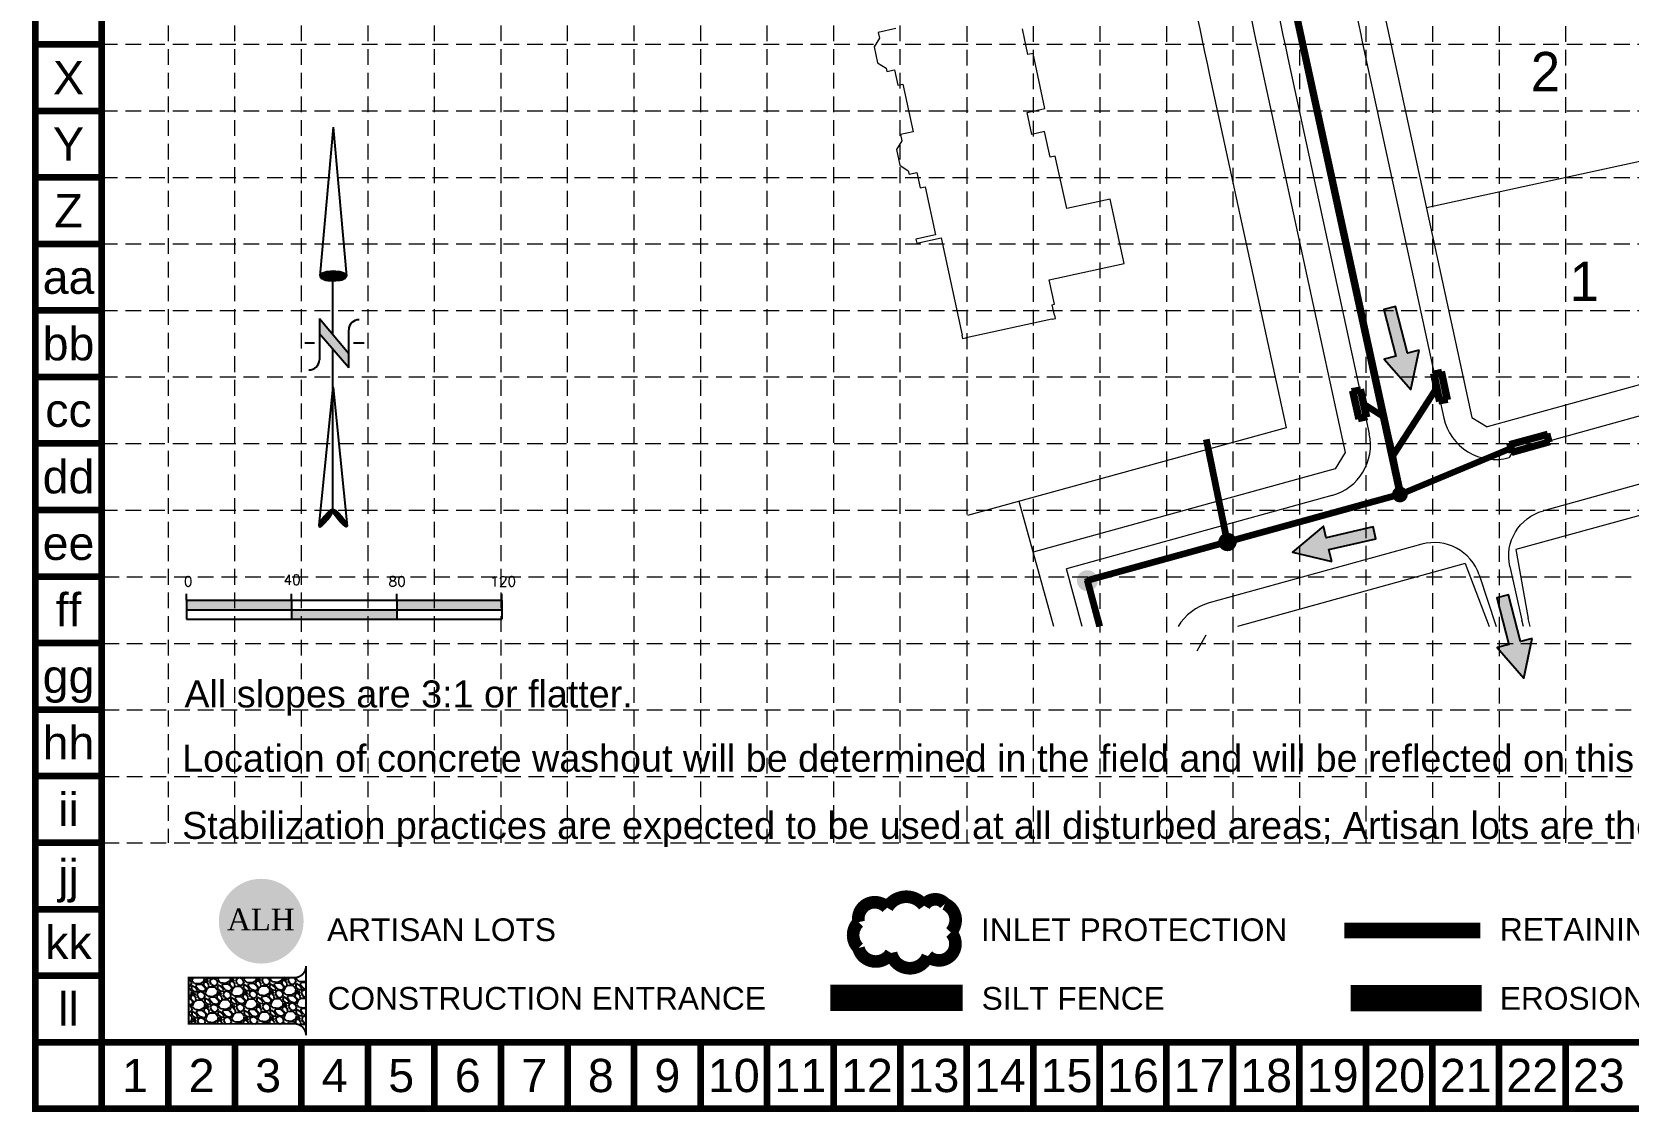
# Model space of a CAD drawing. Header units: inches. Extents: x 5588 to 7212, y 4374 to 5390.
# Drawn here: x 5588 to 6196, y 4374 to 4786 of the extents above; entities that cross this region are included whole.
import ezdxf
from ezdxf.enums import TextEntityAlignment as Align

# ---------------------------------------------------------------- set-up
doc = ezdxf.new("R2010")
doc.units = ezdxf.units.IN
doc.header["$MEASUREMENT"] = 0
doc.linetypes.add('HIDDEN', pattern=[0.375, 0.25, -0.125])
for name, color, linetype, lineweight in [('11', 1, 'Continuous', 0), ('12', 1, 'Continuous', 0), ('13', 1, 'Continuous', 0), ('3', 1, 'Continuous', 0), ('45', 1, 'Continuous', 0), ('RETAINING WALL', 20, 'Continuous', 0), ('STORM', 5, 'Continuous', 0)]:
    doc.layers.add(name, color=color, linetype=linetype, lineweight=lineweight)
for name, color, linetype in [('ARROWS', 252, 'Continuous'), ('BASE', 7, 'Continuous'), ('GRID', 254, 'HIDDEN'), ('LEGEND', 7, 'Continuous'), ('NARROW', 7, 'Continuous')]:
    doc.layers.add(name, color=color, linetype=linetype)
doc.styles.add('DRHorton', font='dutcheb.ttf')
doc.styles.add('L120', font='simplex.shx', dxfattribs={"height": 4.8})
doc.styles.add("L200'", font='ARIAL.TTF', dxfattribs={"height": 0.001968503937008})
doc.styles.get("Standard").update_dxf_attribs({"font": 'ARIAL.TTF'})
doc.styles.add('Style-ENGINEERING', font='ENGINEERING.shx')

# ---------------------------------------------------------------- blocks, each defined once
blk = doc.blocks.new('North Arrow')
at = {"layer": 'NARROW'}
for p, q in [((32.43254981860446, 3.058265073213988), (32.43254981860446, 4.631385762768332)), ((0, 0), (22.36344290151465, 2.002084736559482)), ((0, 0), (22.3340256442134, -2.022002755547874)), ((28.76667448424996, -2.091662794246076), (34.01874137947743, 2.319861484284047)), ((36.17825519122562, 2.333068732823449), (30.46489879658111, 2.333068732823449)), ((36.15693846157228, 2.319861484284047), (31.03953994826952, -2.091662794246076)), ((39.10239171702415, 0.006637234364461619), (59.96415737125062, 2.108618273159664)), ((21.65859055236069, -0.04755806894536363), (21.65587945617517, -0.04755806894536363)), ((31.2002493849468, -0.04755806894536363), (21.65859055236069, -0.04755806894536363)), ((28.76667448424996, -2.091662794246076), (34.95439482978327, -2.091662794246076)), ((57.4539157862273, -0.04755806894536363), (33.41071549255503, -0.04755806894536363)), ((59.8310793026576, -2.141789640390925), (39.04486644576536, -0.007715046158409677)), ((57.69334596529006, -0.02703537367779063), (57.76929195033517, -0.01344045038422337)), ((57.76514189648879, -0.05039075473177945), (57.69334596529006, -0.02703537367779063)), ((32.43254981860446, -4.261561808689294), (32.43254981860446, -2.800806882678444))]:
    blk.add_line(p, q, dxfattribs=at)
blk.add_lwpolyline([(22.36469003275943, -2.029144276148145), (22.58571216360451, -1.926685835660464, 0.09157658552841703), (22.86600292222374, -1.437143250313966, 0.04830551554414139), (23.03449076013294, -0.7510674610057322), (23.07365352004581, -0.007926344824227272), (23.0138871940153, 0.8191116749912908, 0.04830551554426889), (22.86600292222374, 1.421290560665511, 0.0915765855283463), (22.58571216360451, 1.91083314601201), (22.36469003275943, 2.01329158649969), (22.14366790191434, 1.91083314601201, 0.09157658552851158), (21.86337714329511, 1.421290560665511, 0.04830551554418233), (21.71549287155813, 0.8191116749912908), (21.65572654552761, -0.007926344824227272), (21.71549287155813, -0.8349643646397453, 0.04830551554422624), (21.86337714329511, -1.437143250313966, 0.09157658552816902), (22.14366790191434, -1.926685835660464)], format="xyb", close=True, dxfattribs=at)
for points in [[(57.45558378554506, -0.03134526075882604), (57.43996657389744, 0.0836624617477355, -0.06681784727068599), (57.67471216397553, 0.4712181194372533, -0.03073031192727785), (58.00862399094058, 0.8372912985578296), (58.52165351551321, 1.292257312707079), (59.07299621394941, 1.699951556056476, -0.03073031192742202), (59.50028108291463, 1.950818694931513, -0.06681784727061153), (59.92804734067704, 2.100220530974184), (60.03732810972451, 2.061125939999329)], [(60.03732810972451, 2.061125939999329), (60.05294532137214, 1.946118217492767, -0.06681784727066456), (59.81819973129404, 1.558562559803249, -0.03073031192683177), (59.43379851860755, 1.137137013811298), (58.97125837981093, 0.7375233665334235), (58.41991568137473, 0.3298291232385964, -0.03073031192764033), (57.99263081235495, 0.07896198436355917, -0.03669233332525137), (57.76236303227506, -0.01733721801429056)], [(57.45558378554506, -0.03527464659782709), (57.43996657389744, -0.150282369049819, 0.06681784727068599), (57.67471216397553, -0.5378380267393368, 0.03073031192727785), (58.00862399094058, -0.903911205859913), (58.52165351551321, -1.358877220063732), (59.07299621394941, -1.766571463358559, 0.03073031192742202), (59.50028108291463, -2.017438602233597, 0.06681784727061153), (59.92804734067704, -2.166840438276267), (60.03732810972451, -2.127745847301412)], [(60.03732810972451, -2.127745847301412), (60.05294532137214, -2.012738124794851, 0.06681784727066456), (59.81819973129404, -1.625182467105333, 0.03073031192683177), (59.43379851860755, -1.203756921113381), (58.97125837981093, -0.804143273835507), (58.41991568137473, -0.3964490305406798, 0.03073031192764033), (57.99263081235495, -0.1455818916656426, 0.03669233332525137), (57.76236303227506, -0.04928268934236257)]]:
    blk.add_lwpolyline(points, format="xyb", dxfattribs=at)
for centre, start, end in [((30.46491631666868, 3.862994872579293), 178.8769027564139, 270), ((34.95439482978327, -3.621588933947351), 358.8769027564139, 90)]:
    blk.add_arc(centre, 1.529926139739004, start, end, dxfattribs=at)
for points in [[(23.02743242273209, -0.7618279882990464), (21.67003612299595, -0.04525802260104683), (23.06525461068304, -0.04525802260104683), (21.71626324154204, 0.8195677980802429)], [(23.06525461068304, -0.04525802260104683), (21.71626324154204, 0.8195677980802429), (23.01902749208239, 0.7489697719211108), (21.85494459723486, 1.41965102062386)], [(23.01902749208239, 0.7489697719211108), (21.85494459723486, 1.41965102062386), (22.86773874044229, 1.437300527177285), (22.14491470462235, 1.910307302568981)], [(22.86773874044229, 1.437300527177285), (22.14491470462235, 1.910307302568981), (22.58617356370451, 1.910307302568981), (22.35503797086494, 2.002084736559482)], [(31.04573626156707, -2.092600781761575), (36.15173163068903, 2.358604768796795), (28.74698772917327, -2.064361571265181), (34.01267678058502, 2.358604768796795)], [(57.44388876337325, 0.08001449623407098), (57.69525844847522, -0.01106567331589758), (57.49810575425727, 0.2124947428819723), (57.77083364797363, -0.01106567331589758)], [(57.450460519849, -0.04004572727353661), (57.68868669199946, -0.016585683588346), (57.44388876337325, 0.08001449623407098), (57.69525844847522, -0.01106567331589758)], [(57.49810575425727, 0.2124947428819723), (57.77083364797363, -0.01106567331589758), (57.59996797960412, 0.3891350717640307), (57.940056377156, 0.06345446541672572)], [(57.59996797960412, 0.3891350717640307), (57.940056377156, 0.06345446541672572), (57.68211493557828, 0.4981552747267415), (58.06984856753843, 0.1324545938769006)], [(57.68211493557828, 0.4981552747267415), (58.06984856753843, 0.1324545938769006), (57.83819415180915, 0.663755583063903), (58.29493122679196, 0.2580348277115263)], [(57.83819415180915, 0.663755583063903), (58.29493122679196, 0.2580348277115263), (58.02877508955135, 0.8569559427633067), (58.51837094691291, 0.405695102581376)], [(58.02877508955135, 0.8569559427633067), (58.51837094691291, 0.405695102581376), (58.26042950528063, 1.069476338470849), (58.73031009321494, 0.5657754006460891)], [(58.26042950528063, 1.069476338470849), (58.73031009321494, 0.5657754006460891), (58.51837094691291, 1.297176762400341), (59.04904028220699, 0.8114158579883224)], [(58.51837094691291, 1.297176762400341), (59.04904028220699, 0.8114158579883224), (58.69580837170361, 1.422756996180397), (59.26097942850902, 0.9949561996836565)], [(59.26426530671961, 0.9963362022790534), (58.69416543257103, 1.419996991044172), (59.44663154890804, 1.149516487475921), (59.00303798687673, 1.64907741756906)], [(59.44663154890804, 1.149516487475921), (59.00303798687673, 1.64907741756906), (59.61749721722299, 1.335816834307479), (59.27576588053853, 1.822957741314895)], [(59.61749721722299, 1.335816834307479), (59.27576588053853, 1.822957741314895), (59.80972109409777, 1.551097235151246), (59.4926338442383, 1.954057985367399)], [(59.80972109409777, 1.551097235151246), (59.4926338442383, 1.954057985367399), (59.93129858887187, 1.730497569169529), (59.69471535579942, 2.039618144699489)], [(59.93129858887187, 1.730497569169529), (59.69471535579942, 2.039618144699489), (60.05287608364597, 1.941637962281675), (59.93129858887187, 2.103098262887215)], [(60.05287608364597, 1.941637962281675), (59.93129858887187, 2.103098262887215), (60.03644669248388, 2.064458190925507)], [(22.86773874044229, -1.439569039612252), (21.72466817219174, -0.8747848301754857), (23.02743242273209, -0.7618279882990464), (21.67003612299595, -0.04525802260104683)], [(22.5777686330548, -1.930225321557373), (21.86334952788457, -1.446628842222708), (22.86773874044229, -1.439569039612252), (21.72466817219174, -0.8747848301754857)], [(22.36344290151465, -2.014942952937417), (22.14491470462235, -1.930225321557373), (22.5777686330548, -1.930225321557373), (21.86334952788457, -1.446628842222708)], [(57.4373170068975, -0.1421659174229717), (57.68868669199946, -0.02210569386079442), (57.450460519849, -0.04004572727353661), (57.68868669199946, -0.016585683588346)], [(57.45703227632475, -0.1932260124704044), (57.69525844847522, -0.02762570418781252), (57.4373170068975, -0.1421659174229717), (57.68868669199946, -0.02210569386079442)], [(57.52603571929285, -0.3257062591183058), (57.76426189149788, -0.05108574781843345), (57.45703227632475, -0.1932260124704044), (57.69525844847522, -0.02762570418781252)], [(57.63446970111545, -0.4802665469105705), (57.90062583830149, -0.1021458429204358), (57.52603571929285, -0.3257062591183058), (57.76426189149788, -0.05108574781843345)], [(57.78397716092513, -0.6624268860650773), (58.09120677609826, -0.2001260253382497), (57.63446970111545, -0.4802665469105705), (57.90062583830149, -0.1021458429204358)], [(57.97455809866733, -0.8735672791772231), (58.33600470472447, -0.3477863002626691), (57.78397716092513, -0.6624268860650773), (58.09120677609826, -0.2001260253382497)], [(58.24071423585337, -1.113687726247008), (58.61366141578401, -0.5423666625029), (57.97455809866733, -0.8735672791772231), (58.33600470472447, -0.3477863002626691)], [(58.61366141578401, -1.433848322321865), (58.92746278743289, -0.771447089027788), (58.24071423585337, -1.113687726247008), (58.61366141578401, -0.5423666625029)], [(58.91431927448139, -1.64498871543401), (59.20019068109468, -1.004667523229728), (58.61366141578401, -1.433848322321865), (58.92746278743289, -0.771447089027788)], [(59.11804372517508, -1.794028992899257), (59.56985198281473, -1.35518817585762), (58.91760515269198, -1.651888728247286), (59.20019068109468, -1.011567536097573)], [(59.34805520177179, -1.927889242142555), (59.81300697236293, -1.62152867174882), (59.11804372517508, -1.794028992899257), (59.56985198281473, -1.35518817585762)], [(59.53699320043597, -1.324828119304584), (59.41377276652929, -1.18406785724801), (59.20840537670301, -1.014327541233797)], [(59.58299549571166, -2.052089473381784), (59.92801271066128, -1.787128980031412), (59.34805520177179, -1.927889242142555), (59.81300697236293, -1.62152867174882)], [(59.78343406819477, -2.12522960951901), (60.04630432717022, -2.007929391147627), (59.58299549571166, -2.052089473381784), (59.92801271066128, -1.787128980031412)], [(59.92308389326354, -2.166629686616943), (60.03808963156189, -2.132129622386856), (59.78343406819477, -2.12522960951901), (60.04630432717022, -2.007929391147627)]]:
    blk.add_solid(points, dxfattribs=at)
blk = doc.blocks.new('A$C79A4197D')
h = blk.add_hatch(color=23)
edge = h.paths.add_edge_path()
edge.add_ellipse((17.93633328570286, 17.8598191968631), major_axis=(12.68290262399953, 12.68290262399953), ratio=0.9999999999992027, start_angle=314.9999999999771, end_angle=494.9999999999771)
edge.add_ellipse((17.93633328570286, 17.8598191968631), major_axis=(12.68290262399953, 12.68290262399953), ratio=0.9999999999992027, start_angle=134.9999999999771, end_angle=314.9999999999771)
h.paths.add_polyline_path([(1.776969995873515, 10.47269766835961), (33.81210945133353, 10.47269766835961), (33.81210945133353, 26.37641528795939), (1.776969995873515, 26.37641528795939)], flags=24)
at = {"layer": 'BASE', "color": 176, "style": 'DRHorton'}
blk.add_text('ALH', height=9.200759609229863, dxfattribs=at).set_placement((17.77199153479887, 13.97663220355753), align=Align.CENTER)
blk = doc.blocks.new('scale')
h = blk.add_hatch(color=7)
h.paths.add_polyline_path([(1.562058031759079, -6.672398720455021), (1.56205803175817, -3.068643953940409), (-38.43794196824183, -3.068643953940409), (-38.43794196824183, -6.67239872045684)])
h.paths.add_polyline_path([(1.562058031759079, -6.672398720453202), (1.56205803175817, -10.27615348697145), (41.56205803175817, -10.27615348697145), (41.56205803175726, -6.672398720458659)])
h.paths.add_polyline_path([(41.56205803175817, -3.068643953940409), (41.56205803175726, -6.672398720458659), (81.56205803175908, -6.672398720453202), (81.56205803175817, -3.068643953940409)])
at = {"color": 7}
for p, q in [((-38.43794196824183, -3.068643953940409), (-38.43794196824183, -0.6686439539407729)), ((-38.43794196824183, -3.068643953940409), (1.56205803175817, -3.068643953940409)), ((-38.43794196824183, -3.068643953940409), (-38.43794196824183, -10.27615348697145)), ((1.56205803175817, -3.068643953940409), (1.56205803175817, -0.6686439539407729)), ((1.56205803175817, -3.068643953940409), (81.56205803175817, -3.068643953940409)), ((1.56205803175817, -3.068643953940409), (1.56205803175817, -10.27615348697145)), ((41.56205803175817, -3.068643953940409), (41.56205803175817, -0.6686439539407729)), ((41.56205803175817, -3.068643953940409), (41.56205803175817, -10.27615348697145)), ((81.56205803175817, -3.068643953940409), (81.56205803175817, -0.6686439539407729)), ((81.56205803175817, -3.068643953940409), (81.56205803175817, -10.27615348697145)), ((-38.43794196824183, -6.672398720453202), (81.56205803175817, -6.672398720455021)), ((-38.43794196824183, -10.27615348697145), (1.56205803175817, -10.27615348697145)), ((1.56205803175817, -10.27615348697145), (81.56205803175817, -10.27615348697145))]:
    blk.add_line(p, q, dxfattribs=at)
at = {"color": 7, "style": 'L120'}
for s, p in [('40', (-1.584930042246015, 2.778773312977137)), ('0', (-39.49903400767744, 2.193389065856536)), ('80', (38.45060770427972, 2.193389065856536)), ('120', (77.16673778895802, 2.193409994861213))]:
    blk.add_text(s, height=3.84, dxfattribs=at).set_placement(p)
blk = doc.blocks.new('arrow')
blk.add_lwpolyline([(-67.00679329302966, -25.35842018353742), (-59.3270347441985, -25.41938721699262), (-59.57091179542658, -56.1384215279777), (-51.89114823905948, -56.19938584448118), (-51.64727869913713, -25.48035696739953), (-43.96752265407486, -25.54132400085473), (-55.30425519266737, -2.410587189246144), (-67.00678578172392, -25.35840795725562)], close=True)
at = {"color": 254}
for points in [[(-43.96751955730906, -25.54132267721434), (-67.00679354271597, -25.35841771446121), (-55.30425158724847, -2.410596210431322), (-67.00679354271597, -25.35841771446121)], [(-59.57090883123692, -56.13841801592571), (-51.89115083610795, -56.19938633684342), (-59.32703554756517, -25.41938603537892), (-51.64727755243712, -25.48035435629663)]]:
    blk.add_solid(points, dxfattribs=at)

msp = doc.modelspace()

# ---------------------------------------------------------------- hatches: boundary and pattern name
at = {"layer": '45', "linetype": 'Continuous', "lineweight": 80}
h = msp.add_hatch(color=5, dxfattribs=at)
edge = h.paths.add_edge_path()
edge.add_arc((6108.740398493408, 4609.286124289575), 3.000004602320224, -45.00000000000001, 315)
h = msp.add_hatch(color=5, dxfattribs=at)
edge = h.paths.add_edge_path()
edge.add_arc((6043.06438284302, 4591.173299325122), 3.499994630634642, 90, 450)
h = msp.add_hatch(color=5, dxfattribs=at)
edge = h.paths.add_edge_path()
edge.add_arc((5989.688417376414, 4576.451140425242), 4, -90.00000000000001, 270)
at = {"layer": 'LEGEND'}
h = msp.add_hatch(dxfattribs=at)
h.set_pattern_fill('GRAVEL', color=4, scale=7.026677567107887, angle=-43.93425516442545, style=0)
h.set_pattern_definition([(184.0785448355745, (-4174.252809417485, 157.1380379524953), (-84.35936429897649, -6.538815449958518), [0.9453410931684261, -93.58893686393581]), (141.0354448355745, (-4175.195758121348, 157.0708016600829), (65.59729747842903, -53.44392956916077), [1.622234996563065, -160.6012154730005]), (88.57614483557452, (-4176.457103147708, 158.0909258967577), (-3.027134494952524, -104.4152019095248), [1.14385878779436, -113.2421605251929]), (223.3394448355745, (-4179.649402370216, 158.727265810513), (102.5668925554657, 96.32801249536617), [1.477274638353628, -146.2501610902989]), (248.8994448355745, (-4180.723824855317, 157.7133842302273), (33.20314707187801, 85.09871363956695), [1.448584713847127, -143.4100834178374]), (313.3394448355745, (-4181.245325615851, 156.3619256270595), (-96.32801249536614, 102.5668925554657), [1.477274638353629, -146.250161090299]), (353.7599448355745, (-4180.231444035555, 155.2875031419471), (-114.5355265443708, 12.77780408673237), [1.95362013730544, -193.4082390063321]), (28.32104483557454, (-4178.289400087408, 155.0751572438949), (142.6786204868737, 77.19622948030755), [1.844418541235016, -182.5974988223646]), (77.49534483557453, (-4176.665752461759, 155.9501718749534), (22.89798674072444, 104.7848766979249), [1.4822776327814, -146.7456472589424]), (131.3021448355745, (-4176.344810066874, 157.3972889309462), (50.78653968436743, -58.68883786372372), [1.692248811841726, -82.92015664685675]), (178.4631448355746, (-4177.461743267999, 158.6685731977004), (-114.3507055470873, 2.842291945367961), [2.188444674920619, -216.6561844307253]), (94.87984483557395, (-4174.688590965587, 153.8500802771841), (-6.169169651835204, 64.48836010989676), [0.7469428520611338, -73.94765855454273]), (127.5349448355745, (-4174.752130674009, 154.5943189073869), (56.03144201304188, -73.49974868439926), [1.421054191139198, -140.6847022033038]), (181.0657448355745, (-4175.617903845065, 155.7211913489018), (-4.87533875001176, -5.06016800732181), [0.9937197682179558, -8.94349899399431]), (159.2643448355745, (-4175.387075027002, 156.6696849287646), (35.05151178822423, -14.256345304652), [0.5351377101558025, -52.97844358513012]), (247.8671448355745, (-4175.887546795144, 156.8591535424093), (9.565847066473857, 20.05583751085999), [0.756794254010221, -37.08302384666434]), (347.0295448355745, (-4176.172673861616, 156.1581234086043), (24.93117590761006, -4.505656631971613), [1.229169680136616, -39.74304993314627]), (117.6308448355745, (-4174.974868543679, 155.8822378021605), (5.245005625513975, -14.8108349629745), [0.8888114721410393, -21.33149641141765]), (332.4552448355745, (-4178.822443331193, 159.6868491423875), (65.22765172085182, -33.57292069659591), [1.245127264891518, -123.2679154247508]), (26.4119448355745, (-4177.718448174071, 159.1110501334351), (-73.86936178332631, -36.16051586785812), [1.044592913803826, -103.4144806395742]), (249.2643448355745, (-4173.99980109541, 156.8942710904366), (14.256345304652, 35.05151178822423), [1.070268393634037, -52.44331290165184]), (299.6762448355745, (-4174.378738322708, 155.8933275541485), (-35.97569935698115, 63.93384556627863), [1.245127264891517, -123.2679154247508]), (295.5097448355746, (-4181.845152420827, 156.5495459486701), (-15.55018657709214, 34.49700782362923), [1.200718662667396, -58.83524257741264]), (250.8408448355745, (-4181.328046024668, 155.4658820035793), (28.32793365382746, 80.03849629777503), [1.006065640703373, -99.60064598986278]), (22.86714483557454, (-4178.824536672337, 151.7853512765678), (34.49702448260791, 15.55014990062299), [1.070268393634038, -52.44331290165191]), (333.4197448355745, (-4177.838379472065, 152.2012543438732), (-85.28349611796212, 43.13875603489634), [1.177888987251862, -116.6106935374438]), (25.50974483557454, (-4181.304018228655, 154.1742665248094), (-34.49700782362923, -15.55018657709212), [0.6003593313336981, -59.43560190874636]), (57.37564483557452, (-4179.12814665883, 152.0778715110609), (14.44119817295238, 25.1159952695813), [0.3582902891468311, -35.47087213241005]), (122.0295448355745, (-4178.93498146118, 152.3796332055299), (10.30517431685008, -19.68617099729856), [1.448584713847124, -27.5231446964832]), (142.0747448355744, (-4179.703247887397, 153.6077089758592), (55.47699706796674, -43.69320821121741), [1.342446749195962, -132.9020384501059]), (259.7558448355745, (-4176.611454213336, 155.7027084288993), (4.690499132385675, 14.99567439268204), [1.013401492083433, -24.32164283667997]), (309.2229448355745, (-4176.791681366982, 154.7054614766066), (76.2721128187442, -93.00110336308549), [1.769275251332349, -175.1579477347673]), (17.01114483557456, (-4175.672899873858, 153.3348221730284), (-54.36802846778053, -15.91981793821617), [0.7234386155991575, -71.6206337446436]), (46.06574483557452, (-4174.981111200066, 153.5464702906766), (-0.1848292001148477, 9.935503682802365), [0.4216006540264731, -6.605076913081414]), (76.3221448355745, (-4179.658191098993, 153.8570207139501), (-13.88673277032134, -54.92250155405775), [0.9761741543328968, -96.64155045276975]), (4.078544835574532, (-4179.427362280931, 154.8055142938092), (84.35936429897649, 6.538815449958532), [1.890682186336852, -92.64359577076735]), (316.0657448355745, (-4177.541464873197, 154.9399868786613), (9.935503682802365, 0.184829200114849), [1.826936167448051, -5.199741399659835]), (281.3705448355745, (-4176.22582159842, 153.6723991959043), (-16.47423270002461, 84.17455308025687), [1.111016096845697, -109.9905092675931]), (210.1203448355745, (-4176.006780312757, 152.5831903748049), (-24.56151546412685, -15.36532970508911), [1.023098307126043, -50.13188731595178]), (163.7117448355745, (-4176.891734184203, 152.0697805626642), (-144.8965511890829, 42.02968369961199), [1.665779317446421, -164.9124264676206]), (131.4918448355745, (-4178.490656233451, 152.536983074765), (-60.90685466886345, 68.43952699389723), [1.762283707153091, -174.4658972878617])])
edge = h.paths.add_edge_path()
edge.add_line((5692.021953456864, 4403.250423927624), (5692.021953456864, 4429.603278803954))
edge.add_arc((5687.629811860146, 4429.603278803947), 4.392141596717321, -89.96094406197471, 9.248424248653464e-11, ccw=False)
edge.add_line((5687.632805783926, 4425.211138227641), (5647.381520173008, 4425.207492402194))
edge.add_line((5647.381520173007, 4425.207492402194), (5647.381520173007, 4407.625756541209))
edge.add_line((5647.381520173007, 4407.625756541209), (5687.626817936388, 4407.642564503913))
edge.add_arc((5687.629811860163, 4403.250423927622), 4.39214159670111, 2.580691216280684e-11, 90.03905593795992, ccw=False)

# ---------------------------------------------------------------- linework, layer by layer
at = {"layer": '12', "color": 7, "linetype": 'Continuous', "lineweight": 0}
for p, q in [((6104.677370957668, 4783.892518671652), (6136.150704280868, 4638.622518671634)), ((6055.810704280842, 4773.305851994854), (6087.87403763451, 4625.305851994854)), ((6036.264037634524, 4769.072518671704), (6065.380704280849, 4634.67251867168)), ((6226.34070428087, 4741.835851994766), (6118.834037634531, 4718.545851994845)), ((6204.560704280842, 4652.312518671694), (6142.027370957703, 4635.065851994747)), ((6065.380704280849, 4634.67251867168), (5944.080704280861, 4601.215851994771)), ((6136.150704280868, 4638.622518671634), (6142.027370957703, 4635.065851994747)), ((6087.87403763451, 4625.305851994854), (6084.114037634501, 4619.092518671722)), ((6084.114037634501, 4619.092518671722), (5969.047370957664, 4587.355851994785)), ((5976.864230891444, 4559.016536770579), (5963.730704280884, 4606.635851994813)), ((6217.324037634522, 4606.039185317889), (6152.919111549725, 4588.277705322443)), ((6152.919111549725, 4588.277705322443), (6157.555371021723, 4562.067038304712)), ((6133.63909666821, 4582.95971450962), (6046.833532878883, 4559.016536770579)), ((6133.63909666821, 4582.95971450962), (6142.73862359817, 4559.016536770579)), ((6158.396689889183, 4559.016536770579), (6157.555371021723, 4562.067038304712)), ((6034.830704280861, 4555.705851994761), (6031.337370957701, 4549.555851994854))]:
    msp.add_line(p, q, dxfattribs=at)
for radius, start in [(4518, 190.4028222206568), (4538, 190.4028222206568), (4468, 190.9969388857184)]:
    msp.add_arc((10471.38082117924, 5729.901824803631), radius, start, 192.2237500031146, dxfattribs=at)
at = {"layer": '13', "color": 7, "linetype": 'Continuous', "lineweight": 0}
for p, q in [((6094.415271558903, 4781.669385427916), (6125.456153740221, 4638.392859718021)), ((6066.072803710167, 4775.52898520809), (6097.080947818513, 4632.403569973264)), ((6151.71651519956, 4625.807259932816), (6150.320259952265, 4623.347489357534)), ((6138.941274808823, 4578.610867267315), (6145.41468972566, 4559.016536770579)), ((6150.596063543098, 4581.825158947221), (6155.144942340603, 4561.40229441943)), ((6155.802959671231, 4559.016536770579), (6155.144942340603, 4561.40229441943))]:
    msp.add_line(p, q, dxfattribs=at)
at = {"layer": '13', "color": 7, "linetype": 'Continuous', "lineweight": 0, "flags": 128}
for points in [[(6207.620552237657, 4641.225932685732), (6151.71651519956, 4625.807259932816)], [(6214.267523031436, 4617.125771303851), (6163.379703162051, 4603.090601685763)], [(6082.851994878076, 4608.888682098318), (5981.694040869466, 4580.988704346194)], [(6117.064032362354, 4590.316458540227), (6036.109064277191, 4567.988586941575)], [(5987.754086900723, 4559.016536770579), (5981.694040869466, 4580.988704346194)]]:
    msp.add_lwpolyline(points, dxfattribs=at)
at = {"layer": '13', "color": 7, "linetype": 'Continuous', "lineweight": 0}
for centre, radius, start, end in [((10471.38082117924, 5729.901824803631), 4507.5, 190.4028222206568, 192.2237500031146), ((10471.38082117924, 5729.901824803631), 4478.5, 191.0170822235317, 192.2237500031146), ((6145.002683311921, 4642.627618472049), 20, 192.2242193002859, 285.4191796721788), ((6077.534418232784, 4628.168811220051), 20, 285.4191796786641, 12.22421931330837), ((6121.849851339286, 4572.964342337408), 18, 18.28210015577628, 105.4191796721787), ((6041.426640933716, 4548.708457821006), 20, 105.4191796786641, 148.9755407811599)]:
    msp.add_arc(centre, radius, start, end, dxfattribs=at)
at = {"layer": '13', "color": 7, "linetype": 'Continuous', "lineweight": 0, "extrusion": (0, 0, -1)}
msp.add_arc((-6168.165522140962, 4585.738485483294), 18, 347.4432191211052, 74.58082032133593, dxfattribs=at)
at = {"layer": '3', "color": 7, "linetype": 'Continuous', "lineweight": 0, "flags": 128}
msp.add_lwpolyline([(5916.727370957715, 4786.752352010067), (5910.050704280891, 4785.305685333166), (5910.537370957712, 4783.062352010006), (5908.464037634536, 4779.839018656364), (5909.774037634534, 4773.782352010095), (5912.994037634506, 4771.709018656359), (5913.277370957703, 4770.40235201009), (5916.210704280866, 4771.035685333148), (5917.480704280884, 4765.172352010109), (5919.437370957678, 4765.595685333204), (5923.370704280898, 4747.432352010002), (5918.484037634496, 4746.375685333232), (5919.004037634515, 4743.969018656368), (5916.930704280896, 4740.749018656396), (5918.244037634506, 4734.689018656457), (5921.464037634536, 4732.615685333222), (5921.747370957675, 4731.309018656452), (5924.680704280896, 4731.942352010011), (5925.950704280856, 4726.079018656471), (5927.904037634538, 4726.502352010067), (5931.87403763451, 4708.175685333162), (5924.34070428087, 4706.545685333157), (5924.677370957668, 4704.999018656396), (5934.000704280845, 4707.019018656415), (5942.020704280863, 4670.002352010067), (5941.897370957699, 4669.975685333208), (5942.180704280896, 4668.672352010109), (5943.484037634496, 4668.95568533319), (5943.457370957696, 4669.079018656471), (5976.197370957687, 4676.169018656438), (5976.224037634487, 4676.049018656443), (5977.527370957703, 4676.329018656471), (5977.244037634506, 4677.632352010071), (5977.12403763451, 4677.605685333213), (5976.260704280854, 4681.585685333194), (5977.117370957671, 4681.772352010085), (5975.110704280889, 4691.025685333138), (6003.740704280894, 4697.229018656378), (5998.420704280887, 4721.785685333148), (5981.804037634503, 4718.185685333171), (5977.474037634487, 4738.179018656448), (5975.517370957694, 4737.75568533312), (5973.400704280868, 4747.529018656424), (5968.514037634524, 4746.469018656368), (5966.697370957687, 4754.859018656382), (5973.537370957712, 4756.342352010034), (5969.004037634515, 4777.272352010085), (5967.050704280891, 4776.849018656373), (5964.930704280896, 4786.622352010062)], dxfattribs=at)
at = {"layer": '45', "color": 5, "linetype": 'Continuous', "lineweight": 80}
for p, q in [((6121.263274160376, 4655.393760665394), (6124.683340183912, 4656.13497768152)), ((6121.263274160376, 4655.393760665394), (6123.590450985577, 4644.644274011561)), ((6121.856617201514, 4655.012086937045), (6124.299796124442, 4655.540409128372)), ((6121.856617201514, 4655.012086937045), (6123.974111183592, 4645.237849329556)), ((6124.299796124442, 4655.540409128372), (6126.418283341382, 4645.766287659601)), ((6124.683340183912, 4656.13497768152), (6127.0106331476, 4645.384497792534)), ((6090.476499980245, 4648.724832762688), (6093.896598612935, 4649.465903122168)), ((6090.476499980245, 4648.724832762688), (6092.803215853915, 4637.975243724141)), ((6091.069826772366, 4648.343133473493), (6093.513028939591, 4648.871350898132)), ((6091.069826772366, 4648.343133473493), (6093.186901623138, 4638.568802707902)), ((6093.513028939591, 4648.871350898132), (6095.631097030464, 4639.097136228535)), ((6093.896598612935, 4649.465903122168), (6096.223430582426, 4638.715320843346)), ((6123.590450985577, 4644.644274011561), (6127.0106331476, 4645.384497792534)), ((6123.974111183592, 4645.237849329556), (6126.418283341382, 4645.766287659601)), ((6093.186901623138, 4638.568802707902), (6095.631097030464, 4639.097136228535)), ((6092.803215853915, 4637.975243724141), (6096.223430582426, 4638.715320843346)), ((6150.437260276567, 4628.566249920013), (6164.896628521952, 4632.552131791673)), ((6151.365841627923, 4625.192562201483), (6150.437260276567, 4628.566249920013)), ((6151.052349149237, 4628.21737176001), (6164.548716894396, 4631.937299464088)), ((6151.717165943746, 4625.806231100186), (6151.052349149237, 4628.21737176001)), ((6151.365841627923, 4625.192562201483), (6165.825209873425, 4629.178444072911)), ((6151.717165943746, 4625.806231100186), (6165.210830987768, 4629.528545310911)), ((6165.210830987768, 4629.528545310911), (6164.548716894396, 4631.937299464088)), ((6165.825209873425, 4629.178444072911), (6164.896628521952, 4632.552131791673))]:
    msp.add_line(p, q, dxfattribs=at)
at = {"layer": 'BASE', "const_width": 2.534400000010635}
for points in [[(5588.921527968395, 4375.269042714413), (7210.937527975201, 4375.269042714413), (7210.937527975201, 5389.029042718666), (5588.921527968395, 5389.029042718666)], [(5614.265527968501, 4400.613042714518), (7185.593527975095, 4400.613042714518), (7185.593527975095, 5363.68504271856), (5614.265527968501, 5363.68504271856)]]:
    msp.add_lwpolyline(points, close=True, dxfattribs=at)
for points in [[(5614.265527968501, 4780.773042716113), (5588.921527968395, 4780.773042716113)], [(5614.265527968501, 4755.429042716008), (5588.921527968395, 4755.429042716008)], [(5614.265527968501, 4730.085042715901), (5588.921527968395, 4730.085042715901)], [(5614.265527968501, 4704.741042715795), (5588.921527968395, 4704.741042715795)], [(5614.265527968501, 4679.397042715688), (5588.921527968395, 4679.397042715688)], [(5614.265527968501, 4654.053042715582), (5588.921527968395, 4654.053042715582)], [(5614.265527968501, 4628.709042715475), (5588.921527968395, 4628.709042715475)], [(5614.265527968501, 4603.365042715369), (5588.921527968395, 4603.365042715369)], [(5614.265527968501, 4578.021042715263), (5588.921527968395, 4578.021042715263)], [(5614.265527968501, 4552.677042715157), (5588.921527968395, 4552.677042715157)], [(5614.265527968501, 4527.33304271505), (5588.921527968395, 4527.33304271505)], [(5614.265527968501, 4501.989042714944), (5588.921527968395, 4501.989042714944)], [(5614.265527968501, 4476.645042714837), (5588.921527968395, 4476.645042714837)], [(5614.265527968501, 4451.301042714731), (5588.921527968395, 4451.301042714731)], [(5614.265527968501, 4425.957042714625), (5588.921527968395, 4425.957042714625)], [(5614.265527968501, 4400.613042714518), (5588.921527968395, 4400.613042714518)], [(5614.265527968501, 4375.269042714413), (5614.265527968501, 4400.613042714518)], [(5639.609527968608, 4375.269042714413), (5639.609527968608, 4400.613042714518)], [(5664.953527968714, 4375.269042714413), (5664.953527968714, 4400.613042714518)], [(5690.29752796882, 4375.269042714413), (5690.29752796882, 4400.613042714518)], [(5715.641527968926, 4375.269042714413), (5715.641527968926, 4400.613042714518)], [(5740.985527969033, 4375.269042714413), (5740.985527969033, 4400.613042714518)], [(5766.329527969139, 4375.269042714413), (5766.329527969139, 4400.613042714518)], [(5791.673527969246, 4375.269042714413), (5791.673527969246, 4400.613042714518)], [(5817.017527969352, 4375.269042714413), (5817.017527969352, 4400.613042714518)], [(5842.361527969459, 4375.269042714413), (5842.361527969459, 4400.613042714518)], [(5867.705527969565, 4375.269042714413), (5867.705527969565, 4400.613042714518)], [(5893.049527969672, 4375.269042714413), (5893.049527969672, 4400.613042714518)], [(5918.393527969777, 4375.269042714413), (5918.393527969777, 4400.613042714518)], [(5943.737527969884, 4375.269042714413), (5943.737527969884, 4400.613042714518)], [(5969.08152796999, 4375.269042714413), (5969.08152796999, 4400.613042714518)], [(5994.425527970096, 4375.269042714413), (5994.425527970096, 4400.613042714518)], [(6019.769527970203, 4375.269042714413), (6019.769527970203, 4400.613042714518)], [(6045.113527970309, 4375.269042714413), (6045.113527970309, 4400.613042714518)], [(6070.457527970416, 4375.269042714413), (6070.457527970416, 4400.613042714518)], [(6095.801527970521, 4375.269042714413), (6095.801527970521, 4400.613042714518)], [(6121.145527970628, 4375.269042714413), (6121.145527970628, 4400.613042714518)], [(6146.489527970734, 4375.269042714413), (6146.489527970734, 4400.613042714518)], [(6171.833527970841, 4375.269042714413), (6171.833527970841, 4400.613042714518)]]:
    msp.add_lwpolyline(points, dxfattribs=at)
at = {"layer": 'GRID', "color": 252, "linetype": 'HIDDEN', "lineweight": 0, "ltscale": 24}
for p, q in [((5639.524792474348, 5363.925658643831), (5639.524792474348, 4476.53310731484)), ((5664.868792474454, 5363.925658643831), (5664.868792474454, 4476.53310731484)), ((5690.212792474561, 5363.925658643831), (5690.212792474561, 4476.53310731484)), ((5715.556792474667, 5363.925658643831), (5715.556792474667, 4476.53310731484)), ((5740.900792474774, 5363.925658643831), (5740.900792474774, 4476.53310731484)), ((5766.24479247488, 5363.925658643831), (5766.24479247488, 4476.53310731484)), ((5791.588792474987, 5363.925658643831), (5791.588792474987, 4476.53310731484)), ((5816.932792475093, 5363.925658643831), (5816.932792475093, 4476.53310731484)), ((5842.2767924752, 5363.925658643831), (5842.2767924752, 4476.53310731484)), ((5867.620792475305, 5363.925658643831), (5867.620792475305, 4476.53310731484)), ((5892.964792475412, 5363.925658643831), (5892.964792475412, 4476.53310731484)), ((5918.308792475518, 5363.925658643831), (5918.308792475518, 4476.53310731484)), ((5943.737527969884, 5363.68504271856), (5943.737527969884, 4476.53310731484)), ((5969.08152796999, 5363.68504271856), (5969.08152796999, 4476.53310731484)), ((5994.425527970096, 5363.68504271856), (5994.425527970096, 4476.53310731484)), ((6019.769527970203, 5363.68504271856), (6019.769527970203, 4476.53310731484)), ((6045.113527970309, 5363.68504271856), (6045.113527970309, 4476.53310731484)), ((6070.457527970416, 5363.68504271856), (6070.457527970416, 4476.53310731484)), ((6095.801527970521, 5363.68504271856), (6095.801527970521, 4476.53310731484)), ((6121.145527970628, 5363.68504271856), (6121.145527970628, 4476.53310731484)), ((6146.489527970734, 5363.68504271856), (6146.489527970734, 4476.53310731484)), ((6171.833527970841, 5363.68504271856), (6171.833527970841, 4476.53310731484)), ((5614.265527968501, 4780.773042716113), (7185.593527975095, 4780.773042716113)), ((5614.265527968501, 4755.429042716008), (7185.593527975095, 4755.429042716008)), ((5614.265527968501, 4730.085042715901), (7185.593527975095, 4730.085042715901)), ((5614.265527968501, 4704.741042715795), (7185.593527975095, 4704.741042715795)), ((5614.265527968501, 4679.397042715688), (7185.593527975095, 4679.397042715688)), ((5614.265527968501, 4654.053042715582), (7185.593527975095, 4654.053042715582)), ((5614.265527968501, 4628.709042715475), (7185.593527975095, 4628.709042715475)), ((5614.265527968501, 4603.365042715369), (7185.593527975095, 4603.365042715369)), ((5614.833766922909, 4577.909107315266), (7186.161766929504, 4577.909107315266)), ((5614.833766922909, 4552.565107315159), (7186.161766929504, 4552.565107315159)), ((5614.833766922909, 4527.221107315053), (7186.161766929504, 4527.221107315053)), ((5614.833766922909, 4501.877107314946), (7186.161766929504, 4501.877107314946)), ((5614.833766922909, 4476.53310731484), (7186.161766929504, 4476.53310731484))]:
    msp.add_line(p, q, dxfattribs=at)
at = {"layer": 'LEGEND', "color": 170, "ltscale": 100, "const_width": 4.805717549296325}
msp.add_lwpolyline([(5913.419685730265, 4451.842840080379, 0.5205670505517462), (5913.419685730265, 4451.842840080379, 0.7651954600696135), (5902.549067229578, 4446.370447207394, 0.4178788784126488), (5902.481728027443, 4436.524325904814, 0.6649002420699669), (5914.904323649057, 4434.627948540815, 0.744833174426672), (5928.915313613058, 4433.451595865717, 0.9756416855879776), (5937.643496128964, 4442.467706856934, 0.5205670505517462), (5935.470164475265, 4453.329310970884, 0.5205670505517462), (5927.501278563416, 4452.605203169266, 0.5402640007904789), (5913.419685730265, 4451.842840080379)], format="xyb", close=True, dxfattribs=at)
at = {"layer": 'LEGEND', "color": 4, "const_width": 0.7026677567107888}
msp.add_lwpolyline([(5692.021953456864, 4403.250423927624), (5692.021953456864, 4429.603278803954, -0.4140139244211871), (5687.632805783926, 4425.211138227641), (5647.381520173007, 4425.207492402194), (5647.381520173007, 4407.625756541209), (5687.626817936389, 4407.642564503912, -0.4144132285109485)], format="xyb", close=True, dxfattribs=at)
at = {"layer": 'LEGEND', "color": 200, "const_width": 10.03622400004211}
msp.add_lwpolyline([(5891.77983857492, 4417.559109092415), (5942.13951605791, 4417.559109092415)], dxfattribs=at)
at = {"layer": 'LEGEND', "color": 84, "const_width": 10.03622400004211}
msp.add_lwpolyline([(6089.99354596671, 4417.352218586657), (6139.886816665434, 4417.353021442465)], dxfattribs=at)
at = {"layer": 'RETAINING WALL', "color": 55, "linetype": 'Continuous', "lineweight": 80, "const_width": 6}
msp.add_lwpolyline([(6087.509093089015, 4443.158862191063), (6139.433130173771, 4443.176883378632)], dxfattribs=at)
at = {"layer": 'STORM', "color": 5, "linetype": 'Continuous', "lineweight": 100}
for p, q in [((6072.425425799434, 4776.905281817498), (6108.74014863033, 4609.286098614874)), ((6105.688743375054, 4623.370580563279), (6122.914370957691, 4650.12435197954)), ((6102.300904177058, 4639.007952736415), (6094.571870942413, 4643.984351979526)), ((6043.068637262202, 4591.17349712558), (6035.110388017538, 4630.24685568754)), ((6108.74014863033, 4609.286098614874), (6151.384015199541, 4627.012259932774)), ((6108.74014863033, 4609.286098614874), (5989.688292311492, 4576.45087399865)), ((5994.496779491414, 4559.016536770579), (5989.688292311492, 4576.45087399865))]:
    msp.add_line(p, q, dxfattribs=at)
at = {"layer": 'STORM', "lineweight": 80, "const_width": 2}
for points in [[(5949.196599009767, 5328.670427316029), (6004.798679092943, 5111.647460490429), (6023.762234672307, 5021.266575954804), (6059.073725758644, 4840.764040180482), (6109.365280322629, 4609.565443303916), (6151.795180638699, 4627.054877683804), (6109.240372637811, 4609.496420585368), (6106.161885435489, 4624.701680704304), (6122.64057536998, 4649.862795317538), (6106.161885435489, 4624.701680704304), (6102.902414970697, 4638.820862581313), (6094.210346086227, 4643.70829703597)], [(6108.432990624002, 4609.299785457995), (6043.116547555037, 4591.084431953881), (6035.129188339197, 4630.297353045826), (6043.128241040438, 4591.116280145412), (5989.697251410893, 4576.447826785821), (5994.479001064334, 4559.006549067955)]]:
    msp.add_lwpolyline(points, dxfattribs=at)
at = {"layer": 'STORM', "color": 5, "linetype": 'Continuous', "lineweight": 100}
msp.add_arc((10471.38082117924, 5729.901824803631), 4501, 190.4975919564263, 192.2237500031146, dxfattribs=at)

# ---------------------------------------------------------------- block references
at = {"xscale": 0.999960000000101, "yscale": 0.999960000000101, "zscale": 0.99996}
msp.add_blockref('scale', (5685.029840061863, 4572.055020339235), dxfattribs=at)
at = {"layer": 'ARROWS', "zscale": 0.5976}
for p, xscale, yscale, rotation in [((6081.325495977298, 4639.327598034061), 0.5976000000004028, 0.597600000000341, 194.9423840715605), ((6058.588433921411, 4619.142439613019), 0.5976000000003391, 0.5975999999995167, 103.621813869399), ((6124.355041767522, 4529.429263156729), 0.5976000000004028, 0.597600000000341, 194.9423840715605)]:
    msp.add_blockref('arrow', p, dxfattribs=dict(at, xscale=xscale, yscale=yscale, rotation=rotation))
at = {"layer": 'BASE', "xscale": 2.534400000010464, "yscale": 2.534400000010464, "zscale": 2.534400000010635, "rotation": 270}
msp.add_blockref('North Arrow', (5702.438598727855, 4749.19118600382), dxfattribs=at)
at = {"layer": 'RETAINING WALL', "color": 1, "linetype": 'Continuous', "lineweight": 80, "xscale": 0.8999999999999773, "yscale": 0.8999999999999773, "zscale": 0.9}
msp.add_blockref('A$C79A4197D', (5658.853456549754, 4430.653065691087), dxfattribs=at)

# ---------------------------------------------------------------- texts
at = {"layer": '11', "color": 7, "linetype": 'Continuous', "lineweight": 0, "style": 'Style-ENGINEERING'}
for s, p in [('2', (6164.175241658219, 4770.371852994854)), ('1', (6179.011241408227, 4690.458852994795))]:
    msp.add_text(s, height=15, dxfattribs=at).set_placement(p, align=Align.MIDDLE_CENTER)
at = {"layer": 'BASE'}
for s, p in [('X', (5601.593527968448, 4768.101042716061)), ('Y', (5601.593527968448, 4742.757042715954)), ('Z', (5601.593527968448, 4717.413042715848)), ('aa', (5601.593527968448, 4692.069042715741)), ('bb', (5601.593527968448, 4666.725042715635)), ('cc', (5601.593527968448, 4641.381042715529)), ('dd', (5601.593527968448, 4616.037042715422)), ('ee', (5601.593527968448, 4590.693042715316)), ('ff', (5601.593527968448, 4565.34904271521)), ('gg', (5601.593527968448, 4540.005042715104)), ('hh', (5601.593527968448, 4514.661042714997)), ('ii', (5601.593527968448, 4489.317042714891)), ('jj', (5601.593527968448, 4463.973042714784)), ('kk', (5601.593527968448, 4438.629042714678)), ('ll', (5601.593527968448, 4413.285042714571)), ('1', (5626.937527968555, 4387.941042714465)), ('2', (5652.281527968661, 4387.941042714465)), ('3', (5677.625527968767, 4387.941042714465)), ('4', (5702.969527968873, 4387.941042714465)), ('5', (5728.31352796898, 4387.941042714465)), ('6', (5753.657527969086, 4387.941042714465)), ('7', (5779.001527969192, 4387.941042714465)), ('8', (5804.345527969299, 4387.941042714465)), ('9', (5829.689527969405, 4387.941042714465)), ('10', (5855.033527969512, 4387.941042714465)), ('11', (5880.377527969618, 4387.941042714465)), ('12', (5905.721527969724, 4387.941042714465)), ('13', (5931.06552796983, 4387.941042714465)), ('14', (5956.409527969937, 4387.941042714465)), ('15', (5981.753527970043, 4387.941042714465)), ('16', (6007.09752797015, 4387.941042714465)), ('17', (6032.441527970256, 4387.941042714465)), ('18', (6057.785527970363, 4387.941042714465)), ('19', (6083.129527970468, 4387.941042714465)), ('20', (6108.473527970575, 4387.941042714465)), ('21', (6133.817527970681, 4387.941042714465)), ('22', (6159.161527970788, 4387.941042714465)), ('23', (6184.505527970894, 4387.941042714465))]:
    msp.add_text(s, height=12.67200000005317, dxfattribs=at).set_placement(p, align=Align.MIDDLE_CENTER)
at = {"layer": 'BASE', "color": 7, "style": "L200'"}
for s, p in [('All slopes are 3:1 or flatter.', (5645.751803104943, 4528.150378179412)), ('Location of concrete washout will be determined in the field and will be reflected on this Site Map.', (5644.887283852533, 4503.63677216017)), ('Stabilization practices are expected to be used at all disturbed areas; Artisan lots are the disturbed area.', (5644.872881570139, 4478.08212871155))]:
    msp.add_text(s, height=10.27811510865703, dxfattribs=at).set_placement(p)
at = {"layer": 'LEGEND', "style": "L200'"}
for s, p in [('ARTISAN LOTS', (5700.080302524306, 4439.16196328277)), ('INLET PROTECTION', (5949.152093931367, 4439.134967845583)), ('RETAINING WALL', (6146.814396343486, 4439.265804294002)), ('CONSTRUCTION ENTRANCE', (5700.25808997093, 4413.024561861593)), ('SILT FENCE', (5949.421945415696, 4413.000286241288)), ('EROSION BLANKET / SILT FENCE', (6146.782284044732, 4412.993876955469))]:
    msp.add_text(s, height=8.64207365049915, dxfattribs=at).set_placement(p)

doc.saveas('drawing.dxf')
